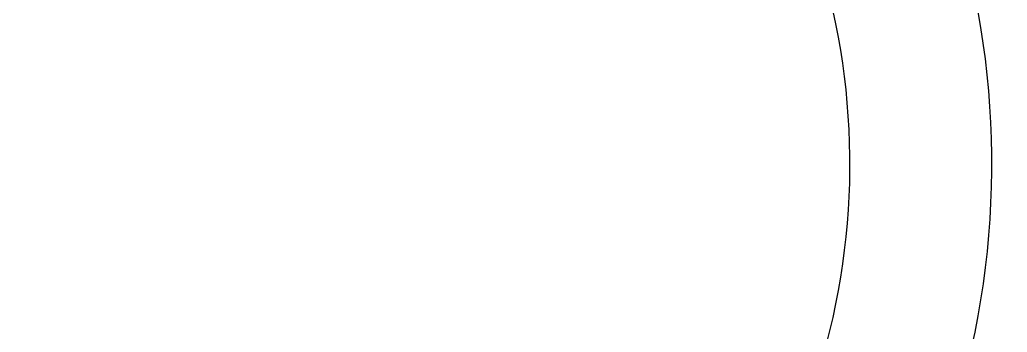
# Model space of a CAD drawing. Extents: x 2081963 to 2085386, y 738291 to 742228.
# Drawn here: x 2083652.641 to 2083656.12, y 741813.626 to 741814.728 of the extents above; entities that cross this region are included whole.
import ezdxf

# ---------------------------------------------------------------- set-up
doc = ezdxf.new("R2010")
doc.units = 0
doc.header["$MEASUREMENT"] = 0
for name, color, linetype, lineweight in [('Prop Conc 2ft 6in Curb and Gutter', 1, 'Continuous', 30), ('Prop Conc 5in Monolithic Keyed In Island', 1, 'Continuous', 30), ('Prop EOT', 3, 'Continuous', 40), ('Prop Horizontal Alignment', 2, 'Continuous', 70)]:
    doc.layers.add(name, color=color, linetype=linetype, lineweight=lineweight)

msp = doc.modelspace()

# ---------------------------------------------------------------- linework, layer by layer
at = {"layer": 'Prop Conc 2ft 6in Curb and Gutter'}
for radius in [3.0009, 2.5009]:
    msp.add_arc((2083653.0648, 741814.2204), radius, 344.1457, 122.9585, dxfattribs=at)
at = {"layer": 'Prop Conc 5in Monolithic Keyed In Island', "extrusion": (0, 0, -1)}
for radius in [1002, 998]:
    msp.add_arc((-2084651.8969, 741581.36), radius, 358.515671, 14.256735, dxfattribs=at)
at = {"layer": 'Prop Conc 5in Monolithic Keyed In Island'}
msp.add_arc((2084651.8969, 741581.36), 1002, 165.743265, 175.692856, dxfattribs=at)
at = {"layer": 'Prop EOT'}
msp.add_arc((2083653.0648, 741814.2204), 5.0009, 344.1457, 122.9585, dxfattribs=at)
at = {"layer": 'Prop Horizontal Alignment', "extrusion": (0, 0, -1)}
msp.add_arc((-2084651.8969, 741581.36), 1000, 358.515671, 14.256735, dxfattribs=at)

doc.saveas('drawing.dxf')
